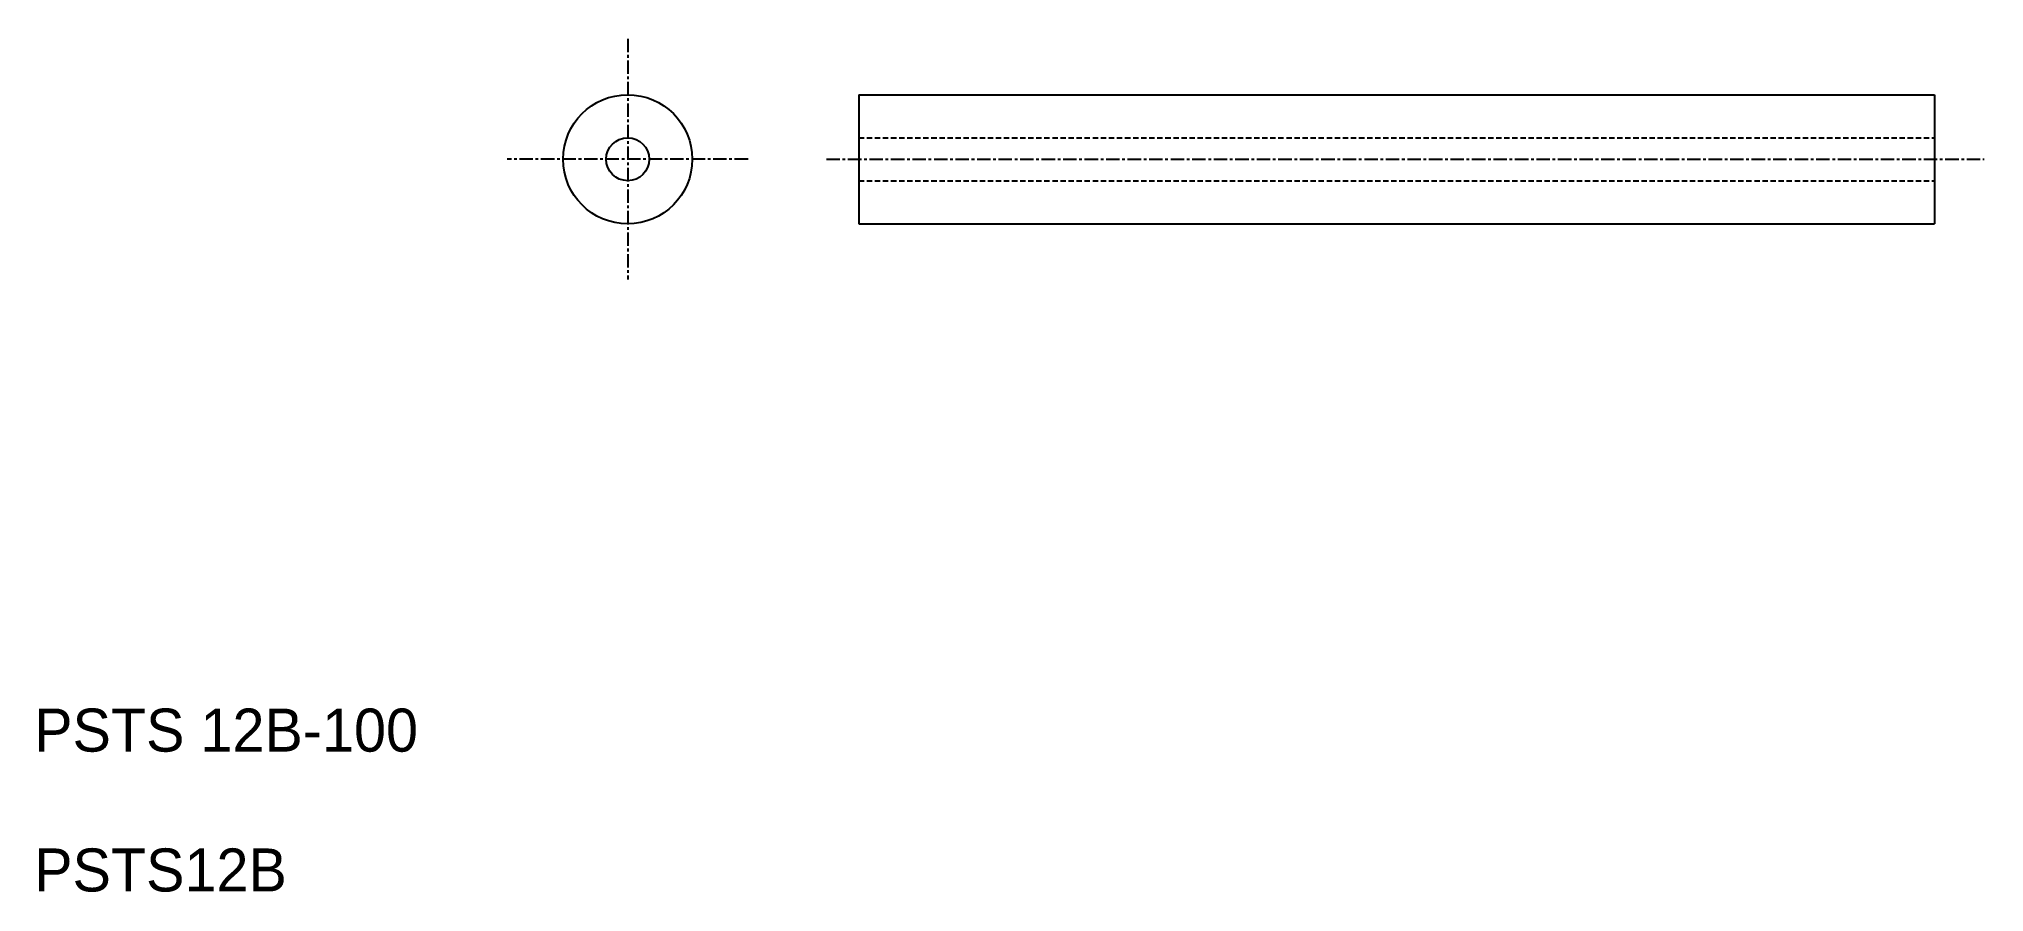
# Model space of a CAD drawing. Extents: x 217 to 398, y 97 to 176.
import ezdxf

# ---------------------------------------------------------------- set-up
doc = ezdxf.new("R2010")
doc.units = 0
doc.linetypes.add('CENTER', pattern=[2, 1.25, -0.25, 0.25, -0.25])
doc.linetypes.add('DASHED', pattern=[0.75, 0.5, -0.25])
doc.layers.get('0').update_dxf_attribs({"linetype": 'CONTINUOUS'})
doc.layers.add('CENTER', color=1, linetype='CENTER')

msp = doc.modelspace()

# ---------------------------------------------------------------- linework, layer by layer
at = {"color": 7, "linetype": 'CONTINUOUS'}
for p, q in [((293.38, 171.06), (393.38, 171.06)), ((293.38, 171.06), (293.38, 159.06)), ((393.38, 171.06), (393.38, 159.06)), ((293.38, 159.06), (393.38, 159.06))]:
    msp.add_line(p, q, dxfattribs=at)
at = {"color": 3, "linetype": 'DASHED'}
for p, q in [((293.38, 167.06), (393.38, 167.06)), ((293.38, 163.06), (393.38, 163.06))]:
    msp.add_line(p, q, dxfattribs=at)
at = {"color": 7, "linetype": 'CONTINUOUS'}
for radius in [6, 2]:
    msp.add_circle((271.91, 165.06), radius, dxfattribs=at)
at = {"layer": 'CENTER', "color": 1, "linetype": 'CENTER'}
for p, q in [((271.91, 176.25), (271.91, 153.87)), ((283.1, 165.06), (260.72, 165.06)), ((290.38, 165.06), (397.99, 165.06))]:
    msp.add_line(p, q, dxfattribs=at)

# ---------------------------------------------------------------- texts
at = {"color": 7, "linetype": 'CONTINUOUS'}
for s, p in [('PSTS 12B-100', (216.74, 110)), ('PSTS12B', (216.74, 97))]:
    msp.add_text(s, height=4, dxfattribs=at).set_placement(p)

doc.saveas('drawing.dxf')
